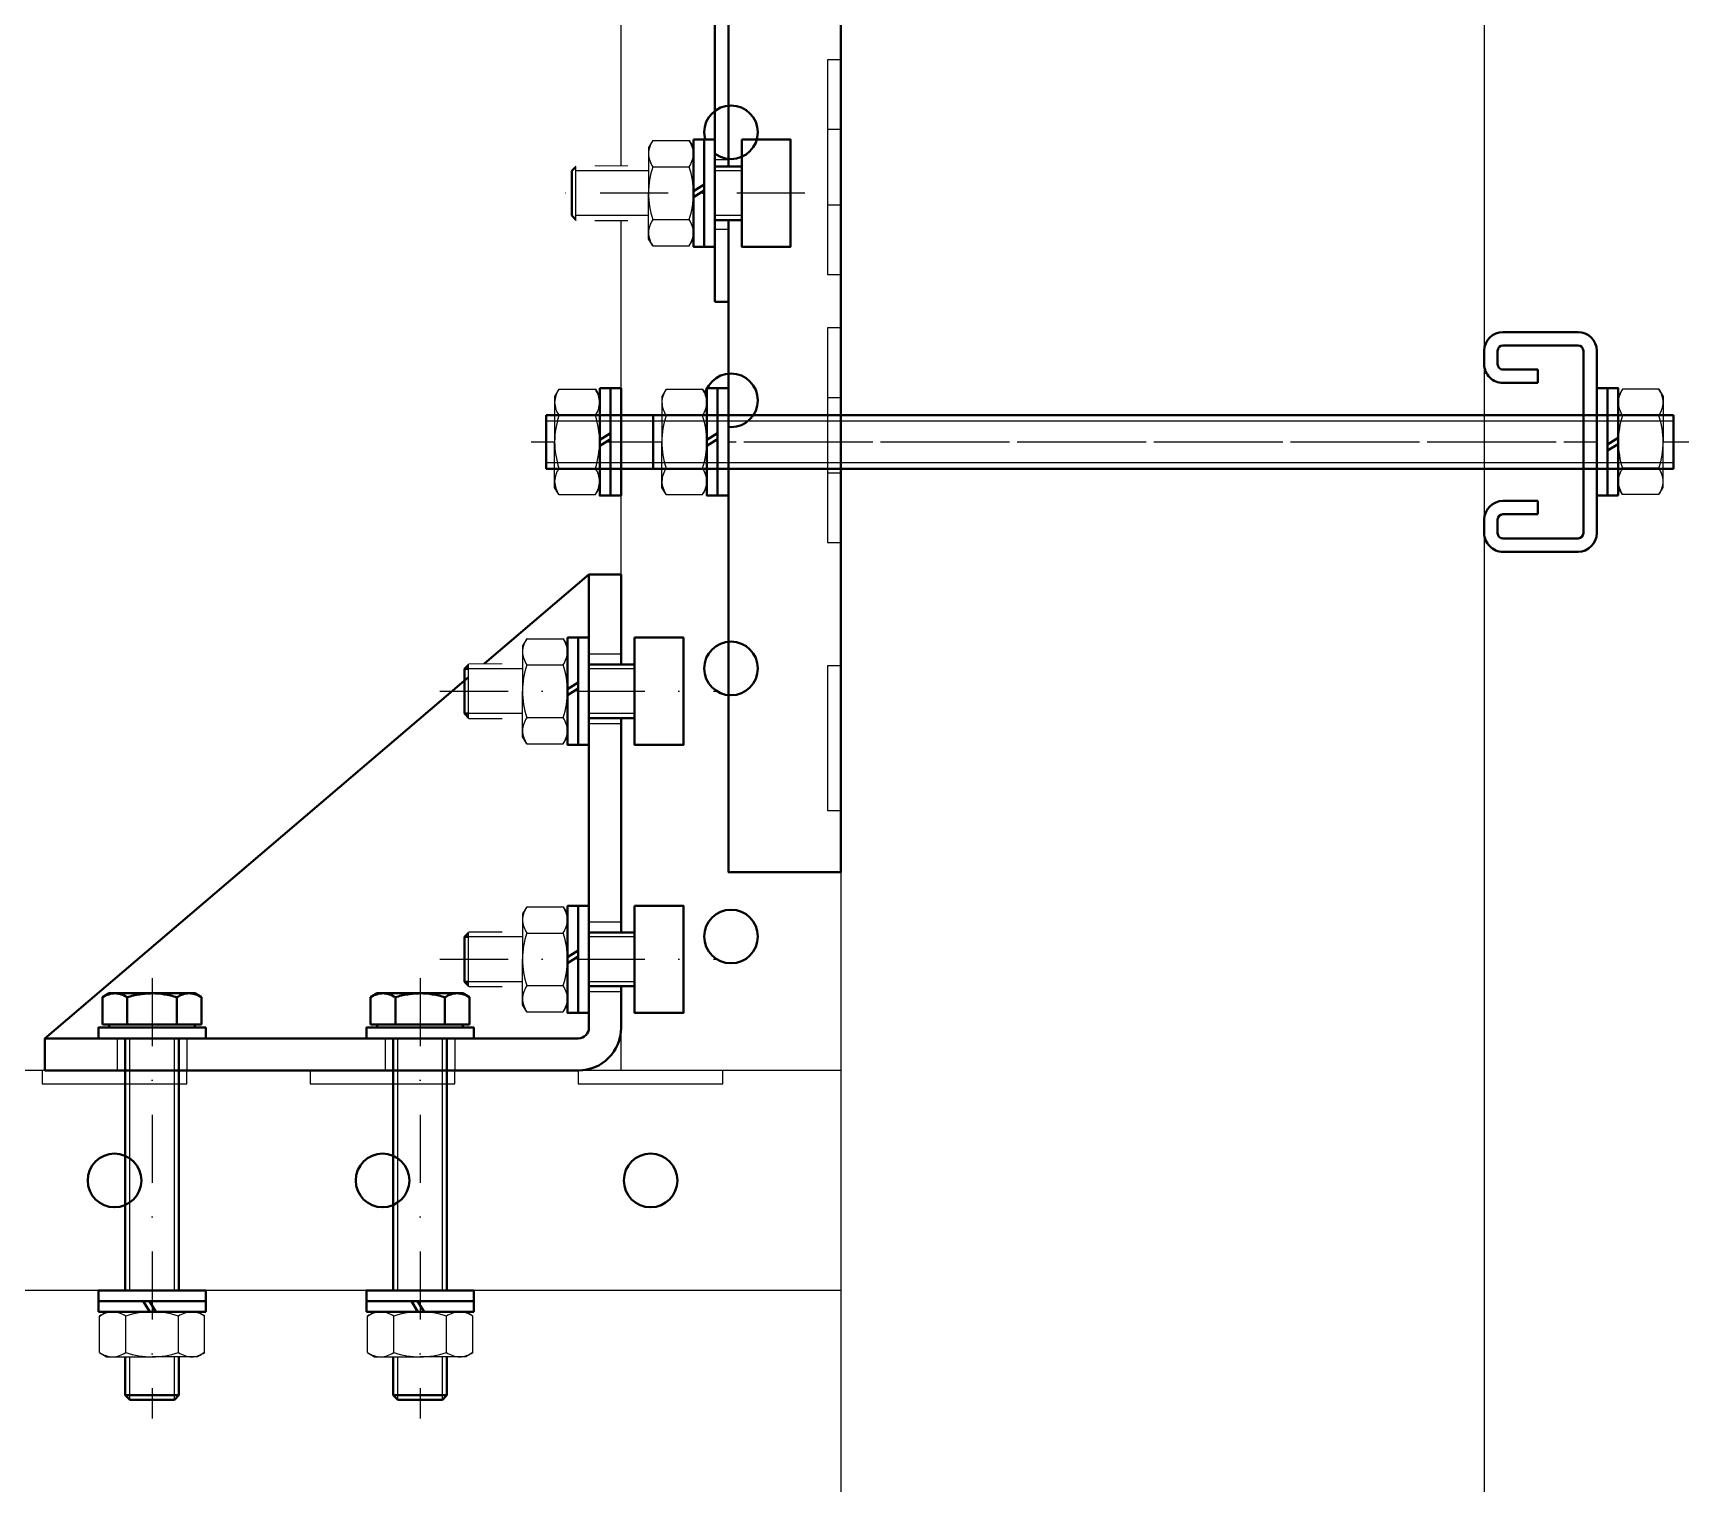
# Model space of a CAD drawing. Header units: millimetres. Extents: x -48331 to 47536, y -69828 to -11916.
# Drawn here: x -21412.3 to -21103.5, y -61759.2 to -61488.6 of the extents above; entities that cross this region are included whole.
import ezdxf

# ---------------------------------------------------------------- set-up
doc = ezdxf.new("R2010")
doc.units = ezdxf.units.MM
doc.linetypes.add('DASHDOT', pattern=[25.4, 12.7, -6.35, 0, -6.35])
for name, color, linetype in [('10 Стены', 253, 'Continuous'), ('11 Монтаж1', 200, 'Continuous'), ('12 Монтаж 2', 132, 'Continuous')]:
    doc.layers.add(name, color=color, linetype=linetype)

# ---------------------------------------------------------------- blocks, each defined once
blk = doc.blocks.new('BMC-10')
at = {"color": 0, "lineweight": 40}
for p, q in [((90.43, 3.96), (151.87, 65.41)), ((151.87, 65.41), (153.64, 63.64)), ((153.64, 63.64), (91.46, 1.46)), ((0, 2.5), (0, 0)), ((86.89, 2.5), (0, 2.5)), ((0, 0), (87.93, 0))]:
    blk.add_line(p, q, dxfattribs=at)
at = {"color": 0}
for p, q in [((144.09, 54.09), (142.33, 55.86)), ((134.9, 44.9), (133.13, 46.67)), ((108.74, 18.74), (106.97, 20.51)), ((99.55, 9.55), (97.78, 11.31)), ((13.5, 0), (13.5, 2.5)), ((26.5, 0), (26.5, 2.5)), ((63.5, 0), (63.5, 2.5)), ((76.5, 0), (76.5, 2.5))]:
    blk.add_line(p, q, dxfattribs=at)
at = {"color": 0, "lineweight": 40}
for centre in [(86.89, 7.5), (87.93, 5)]:
    blk.add_arc(centre, 5, 270, 315, dxfattribs=at)
blk = doc.blocks.new('уголок усиленный BMC1022HDZ')
at = {"color": 0, "lineweight": 40}
for p, q in [((-2, 92.5), (-101.5, 92.5)), ((-101.5, 86.5), (-101.5, 92.5)), ((-2, 86.5), (-101.5, 86.5)), ((-101.5, 86.5), (0, 0)), ((0, 0), (0, 84.5)), ((6, 0), (6, 84.5)), ((0, 0), (6, 0))]:
    blk.add_line(p, q, dxfattribs=at)
at = {"color": 0, "lineweight": -2}
for p, q in [((-88, 86.5), (-88, 92.5)), ((-75, 86.5), (-75, 92.5)), ((-38, 86.5), (-38, 92.5)), ((-25, 86.5), (-25, 92.5)), ((0, 77.75), (6, 77.75)), ((0, 64.75), (6, 64.75)), ((0, 27.75), (6, 27.75)), ((0, 14.75), (6, 14.75))]:
    blk.add_line(p, q, dxfattribs=at)
at = {"color": 0, "lineweight": 40}
for radius in [8, 2]:
    blk.add_arc((-2, 84.5), radius, 0, 90, dxfattribs=at)
blk = doc.blocks.new('профиль ДКС 21х41')
at = {"color": 0, "lineweight": 40}
for p, q in [((17, 0), (-17, 0)), ((17, -2.5), (-17, -2.5)), ((-20.5, -3.5), (-20.5, -17.5)), ((-18, -3.5), (-18, -17.5)), ((18, -3.5), (18, -17.5)), ((20.5, -3.5), (20.5, -17.5)), ((-13.5, -11), (-11, -11)), ((-13.5, -17.5), (-13.5, -11)), ((-11, -17.5), (-11, -11)), ((13.5, -11), (11, -11)), ((11, -17.5), (11, -11)), ((13.5, -17.5), (13.5, -11)), ((-17, -18.5), (-14.5, -18.5)), ((17, -18.5), (14.5, -18.5)), ((-17, -21), (-14.5, -21)), ((17, -21), (14.5, -21))]:
    blk.add_line(p, q, dxfattribs=at)
for centre, radius, start, end in [((-17, -3.5), 3.5, 90, 180), ((17, -3.5), 3.5, 0, 90), ((-17, -3.5), 1, 90, 180), ((17, -3.5), 1, 0, 90), ((-17, -17.5), 3.5, 180, 270), ((-17, -17.5), 1, 180, 270), ((-14.5, -17.5), 3.5, 270, 0), ((-14.5, -17.5), 1, 270, 0), ((14.5, -17.5), 3.5, 180, 270), ((14.5, -17.5), 1, 180, 270), ((17, -17.5), 3.5, 270, 0), ((17, -17.5), 1, 270, 0)]:
    blk.add_arc(centre, radius, start, end, dxfattribs=at)

msp = doc.modelspace()

# ---------------------------------------------------------------- linework, layer by layer
at = {"layer": '10 Стены', "lineweight": -2}
for p, q in [((-21261.65, -60975.07), (-21261.65, -62195.07)), ((-21141.65, -60975.07), (-21141.65, -62195.07))]:
    msp.add_line(p, q, dxfattribs=at)
at = {"layer": '11 Монтаж1', "lineweight": -2}
for p, q in [((-21302.65, -61682.07), (-21302.65, -60982.07)), ((-21261.65, -60982.07), (-21261.65, -61723.07)), ((-21261.65, -61682.07), (-21922.15, -61682.07)), ((-21261.65, -61723.07), (-21922.15, -61723.07))]:
    msp.add_line(p, q, dxfattribs=at)
at = {"layer": '11 Монтаж1', "lineweight": 40}
for p, q in [((-21302.65, -61564.82), (-21302.65, -61556.82)), ((-21120.65, -61556.82), (-21120.65, -61564.82)), ((-21316.65, -61559.82), (-21316.65, -61569.82)), ((-21106.36, -61559.82), (-21106.36, -61569.82)), ((-21302.65, -61572.82), (-21302.65, -61564.82)), ((-21120.65, -61564.82), (-21120.65, -61572.82)), ((-21331.87, -61607.16), (-21331.03, -61606.33)), ((-21331.03, -61606.33), (-21324.87, -61606.33)), ((-21331.03, -61616.33), (-21331.03, -61606.33)), ((-21331.87, -61607.16), (-21331.87, -61615.5)), ((-21324.87, -61607.16), (-21331.87, -61607.16)), ((-21331.03, -61616.33), (-21331.87, -61615.5)), ((-21324.87, -61615.5), (-21331.87, -61615.5)), ((-21324.87, -61616.33), (-21331.03, -61616.33)), ((-21331.87, -61657.16), (-21331.03, -61656.33)), ((-21331.03, -61656.33), (-21324.87, -61656.33)), ((-21331.03, -61666.33), (-21331.03, -61656.33)), ((-21331.87, -61657.16), (-21331.87, -61665.5)), ((-21324.87, -61657.16), (-21331.87, -61657.16)), ((-21331.03, -61666.33), (-21331.87, -61665.5)), ((-21324.87, -61665.5), (-21331.87, -61665.5)), ((-21398.15, -61667.67), (-21399.39, -61668.39)), ((-21399.39, -61673.47), (-21399.39, -61668.39)), ((-21397.08, -61667.67), (-21398.15, -61667.67)), ((-21390.15, -61667.67), (-21397.08, -61667.67)), ((-21394.77, -61673.47), (-21394.77, -61668.39)), ((-21383.22, -61667.67), (-21390.15, -61667.67)), ((-21385.53, -61673.47), (-21385.53, -61668.39)), ((-21382.15, -61667.67), (-21383.22, -61667.67)), ((-21380.91, -61668.39), (-21382.15, -61667.67)), ((-21380.91, -61673.47), (-21380.91, -61668.39)), ((-21348.15, -61667.67), (-21349.39, -61668.39)), ((-21349.39, -61673.47), (-21349.39, -61668.39)), ((-21347.08, -61667.67), (-21348.15, -61667.67)), ((-21340.15, -61667.67), (-21347.08, -61667.67)), ((-21344.77, -61673.47), (-21344.77, -61668.39)), ((-21333.22, -61667.67), (-21340.15, -61667.67)), ((-21335.53, -61673.47), (-21335.53, -61668.39)), ((-21332.15, -61667.67), (-21333.22, -61667.67)), ((-21330.91, -61668.39), (-21332.15, -61667.67)), ((-21324.87, -61666.33), (-21331.03, -61666.33)), ((-21330.91, -61673.47), (-21330.91, -61668.39)), ((-21397.08, -61673.47), (-21399.39, -61673.47)), ((-21398.15, -61673.47), (-21398.15, -61674.07)), ((-21390.15, -61674.07), (-21398.15, -61674.07)), ((-21394.77, -61673.47), (-21397.08, -61673.47)), ((-21395.15, -61674.47), (-21395.15, -61742.64)), ((-21390.15, -61673.47), (-21394.77, -61673.47)), ((-21385.53, -61673.47), (-21390.15, -61673.47)), ((-21382.15, -61674.07), (-21390.15, -61674.07)), ((-21383.22, -61673.47), (-21385.53, -61673.47)), ((-21385.15, -61742.64), (-21385.15, -61674.47)), ((-21380.91, -61673.47), (-21383.22, -61673.47)), ((-21382.15, -61674.07), (-21382.15, -61673.47)), ((-21347.08, -61673.47), (-21349.39, -61673.47)), ((-21348.15, -61673.47), (-21348.15, -61674.07)), ((-21340.15, -61674.07), (-21348.15, -61674.07)), ((-21344.77, -61673.47), (-21347.08, -61673.47)), ((-21345.15, -61674.47), (-21345.15, -61742.64)), ((-21340.15, -61673.47), (-21344.77, -61673.47)), ((-21335.53, -61673.47), (-21340.15, -61673.47)), ((-21332.15, -61674.07), (-21340.15, -61674.07)), ((-21333.22, -61673.47), (-21335.53, -61673.47)), ((-21335.15, -61742.64), (-21335.15, -61674.47)), ((-21330.91, -61673.47), (-21333.22, -61673.47)), ((-21332.15, -61674.07), (-21332.15, -61673.47)), ((-21390.15, -61723.07), (-21398.15, -61723.07)), ((-21382.15, -61723.07), (-21390.15, -61723.07)), ((-21340.15, -61723.07), (-21348.15, -61723.07)), ((-21332.15, -61723.07), (-21340.15, -61723.07)), ((-21395.15, -61742.64), (-21394.32, -61743.47)), ((-21395.15, -61742.64), (-21385.15, -61742.64)), ((-21385.98, -61743.47), (-21385.15, -61742.64)), ((-21345.15, -61742.64), (-21344.32, -61743.47)), ((-21345.15, -61742.64), (-21335.15, -61742.64)), ((-21335.98, -61743.47), (-21335.15, -61742.64)), ((-21394.32, -61743.47), (-21385.98, -61743.47)), ((-21344.32, -61743.47), (-21335.98, -61743.47))]:
    msp.add_line(p, q, dxfattribs=at)
at = {"layer": '11 Монтаж1', "linetype": 'DASHDOT'}
msp.add_line((-21319.42, -61564.82), (-21103.47, -61564.82), dxfattribs=at)
at = {"layer": '11 Монтаж1'}
for p, q in [((-21394.32, -61743.47), (-21394.32, -61675.57)), ((-21385.98, -61743.47), (-21385.98, -61675.57)), ((-21344.32, -61743.47), (-21344.32, -61675.57)), ((-21335.98, -61743.47), (-21335.98, -61675.57))]:
    msp.add_line(p, q, dxfattribs=at)
for points in [[(-21264.15, -61493.57), (-21264.15, -61520.57), (-21261.65, -61520.57), (-21261.65, -61493.57)], [(-21264.15, -61543.57), (-21264.15, -61570.57), (-21261.65, -61570.57), (-21261.65, -61543.57)], [(-21410.65, -61684.57), (-21383.65, -61684.57), (-21383.65, -61682.07), (-21410.65, -61682.07)], [(-21360.65, -61684.57), (-21333.65, -61684.57), (-21333.65, -61682.07), (-21360.65, -61682.07)], [(-21310.65, -61684.57), (-21283.65, -61684.57), (-21283.65, -61682.07), (-21310.65, -61682.07)]]:
    msp.add_lwpolyline(points, close=True, dxfattribs=at)
at = {"layer": '11 Монтаж1', "lineweight": 40}
for centre in [(-21282.15, -61507.07), (-21282.15, -61557.07), (-21282.15, -61607.07), (-21282.15, -61657.07), (-21397.15, -61702.57), (-21347.15, -61702.57), (-21297.15, -61702.57)]:
    msp.add_circle(centre, 5, dxfattribs=at)
for centre, start, end in [((-21303.05, -61559.42), 270, 0), ((-21120.25, -61559.42), 180, 270), ((-21303.05, -61570.22), 0, 90), ((-21120.25, -61570.22), 90, 180), ((-21395.55, -61674.47), 0, 90), ((-21384.75, -61674.47), 90, 180), ((-21345.55, -61674.47), 0, 90), ((-21334.75, -61674.47), 90, 180), ((-21395.55, -61723.47), 0, 90), ((-21384.75, -61723.47), 90, 180), ((-21345.55, -61723.47), 0, 90), ((-21334.75, -61723.47), 90, 180)]:
    msp.add_arc(centre, 0.4, start, end, dxfattribs=at)
for points, knots in [([(-21399.39, -61668.39), (-21399.01, -61668.17), (-21398.63, -61667.99), (-21397.86, -61667.74), (-21397.47, -61667.67), (-21397.08, -61667.67)], [0, 0, 0, 0, 0.5, 0.5, 1, 1, 1, 1]), ([(-21397.08, -61667.67), (-21396.88, -61667.67), (-21396.69, -61667.69), (-21396.3, -61667.75), (-21396.1, -61667.8), (-21395.53, -61667.99), (-21395.15, -61668.17), (-21394.77, -61668.39)], [0, 0, 0, 0, 0.25, 0.25, 0.5, 0.5, 1, 1, 1, 1]), ([(-21390.15, -61667.67), (-21390.54, -61667.67), (-21390.94, -61667.69), (-21391.72, -61667.76), (-21392.11, -61667.8), (-21393.27, -61667.99), (-21394.02, -61668.17), (-21394.77, -61668.39)], [0, 0, 0, 0, 0.25, 0.25, 0.5, 0.5, 1, 1, 1, 1]), ([(-21385.53, -61668.39), (-21386.29, -61668.17), (-21387.05, -61667.99), (-21388.59, -61667.74), (-21389.37, -61667.67), (-21390.15, -61667.67)], [0, 0, 0, 0, 0.5, 0.5, 1, 1, 1, 1]), ([(-21385.53, -61668.39), (-21385.15, -61668.17), (-21384.77, -61667.99), (-21384.01, -61667.74), (-21383.62, -61667.67), (-21383.22, -61667.67)], [0, 0, 0, 0, 0.5, 0.5, 1, 1, 1, 1]), ([(-21383.22, -61667.67), (-21383.03, -61667.67), (-21382.83, -61667.69), (-21382.44, -61667.75), (-21382.25, -61667.8), (-21381.67, -61667.99), (-21381.29, -61668.17), (-21380.91, -61668.39)], [0, 0, 0, 0, 0.25, 0.25, 0.5, 0.5, 1, 1, 1, 1]), ([(-21349.39, -61668.39), (-21349.01, -61668.17), (-21348.63, -61667.99), (-21347.86, -61667.74), (-21347.47, -61667.67), (-21347.08, -61667.67)], [0, 0, 0, 0, 0.5, 0.5, 1, 1, 1, 1]), ([(-21347.08, -61667.67), (-21346.88, -61667.67), (-21346.69, -61667.69), (-21346.3, -61667.75), (-21346.1, -61667.8), (-21345.53, -61667.99), (-21345.15, -61668.17), (-21344.77, -61668.39)], [0, 0, 0, 0, 0.25, 0.25, 0.5, 0.5, 1, 1, 1, 1]), ([(-21340.15, -61667.67), (-21340.54, -61667.67), (-21340.94, -61667.69), (-21341.72, -61667.76), (-21342.11, -61667.8), (-21343.27, -61667.99), (-21344.02, -61668.17), (-21344.77, -61668.39)], [0, 0, 0, 0, 0.25, 0.25, 0.5, 0.5, 1, 1, 1, 1]), ([(-21335.53, -61668.39), (-21336.29, -61668.17), (-21337.05, -61667.99), (-21338.59, -61667.74), (-21339.37, -61667.67), (-21340.15, -61667.67)], [0, 0, 0, 0, 0.5, 0.5, 1, 1, 1, 1]), ([(-21335.53, -61668.39), (-21335.15, -61668.17), (-21334.77, -61667.99), (-21334.01, -61667.74), (-21333.62, -61667.67), (-21333.22, -61667.67)], [0, 0, 0, 0, 0.5, 0.5, 1, 1, 1, 1]), ([(-21333.22, -61667.67), (-21333.03, -61667.67), (-21332.83, -61667.69), (-21332.44, -61667.75), (-21332.25, -61667.8), (-21331.67, -61667.99), (-21331.29, -61668.17), (-21330.91, -61668.39)], [0, 0, 0, 0, 0.25, 0.25, 0.5, 0.5, 1, 1, 1, 1])]:
    msp.add_open_spline(points, degree=3, knots=knots, dxfattribs=at)
at = {"layer": '12 Монтаж 2', "lineweight": 40}
for p, q in [((-21311.87, -61514.26), (-21311.03, -61513.43)), ((-21311.87, -61514.26), (-21311.87, -61522.6)), ((-21311.03, -61523.43), (-21311.03, -61513.43)), ((-21301.37, -61514.26), (-21308.37, -61514.26)), ((-21307.53, -61513.43), (-21301.37, -61513.43)), ((-21311.03, -61523.43), (-21311.87, -61522.6)), ((-21301.37, -61522.6), (-21308.37, -61522.6)), ((-21301.37, -61523.43), (-21307.53, -61523.43)), ((-21282.65, -61564.82), (-21282.65, -61556.82)), ((-21296.65, -61559.82), (-21296.65, -61569.82)), ((-21106.36, -61559.82), (-21106.36, -61569.82)), ((-21282.65, -61572.82), (-21282.65, -61564.82))]:
    msp.add_line(p, q, dxfattribs=at)
at = {"layer": '12 Монтаж 2', "lineweight": 40, "flags": 128}
msp.add_lwpolyline([(-21261.65, -61645.07), (-21261.65, -61045.07), (-21282.65, -61045.07), (-21282.65, -61645.07)], close=True, dxfattribs=at)
at = {"layer": '12 Монтаж 2'}
for points in [[(-21261.65, -61533.57), (-21261.65, -61506.57), (-21264.15, -61506.57), (-21264.15, -61533.57)], [(-21261.65, -61583.57), (-21261.65, -61556.57), (-21264.15, -61556.57), (-21264.15, -61583.57)], [(-21261.65, -61633.57), (-21261.65, -61606.57), (-21264.15, -61606.57), (-21264.15, -61633.57)]]:
    msp.add_lwpolyline(points, close=True, dxfattribs=at)
at = {"layer": '12 Монтаж 2', "lineweight": 40}
for centre, start, end in [((-21283.05, -61559.42), 270, 0), ((-21283.05, -61570.22), 0, 90)]:
    msp.add_arc(centre, 0.4, start, end, dxfattribs=at)

# ---------------------------------------------------------------- block references
at = {"lineweight": -2, "rotation": 270}
msp.add_blockref('профиль ДКС 21х41', (-21120.65, -61564.82), dxfattribs=at)
at = {"layer": '11 Монтаж1', "xscale": -1, "rotation": 180}
msp.add_blockref('уголок усиленный BMC1022HDZ', (-21308.65, -61589.57), dxfattribs=at)
at = {"layer": '12 Монтаж 2', "lineweight": 40, "rotation": 90.00000000000365}
msp.add_blockref('BMC-10', (-21282.65, -61538.68), dxfattribs=at)

# ---------------------------------------------------------------- next in the draw order: wipeouts: each hides what was drawn before it
at = {"lineweight": 40}
for points, layer in [([(-21306.65, -61554.82), (-21304.65, -61554.82), (-21304.65, -61574.82), (-21306.65, -61574.82)], '11 Монтаж1'), ([(-21116.65, -61574.82), (-21118.65, -61574.82), (-21118.65, -61554.82), (-21116.65, -61554.82)], '11 Монтаж1'), ([(-21331.03, -61606.33), (-21300.15, -61606.33), (-21300.15, -61616.33), (-21331.03, -61616.33)], '11 Монтаж1'), ([(-21331.03, -61656.33), (-21300.15, -61656.33), (-21300.15, -61666.33), (-21331.03, -61666.33)], '11 Монтаж1'), ([(-21400.15, -61676.07), (-21400.15, -61674.07), (-21380.15, -61674.07), (-21380.15, -61676.07)], '11 Монтаж1'), ([(-21350.15, -61676.07), (-21350.15, -61674.07), (-21330.15, -61674.07), (-21330.15, -61676.07)], '11 Монтаж1'), ([(-21400.15, -61727.07), (-21400.15, -61725.07), (-21380.15, -61725.07), (-21380.15, -61727.07)], '11 Монтаж1'), ([(-21350.15, -61727.07), (-21350.15, -61725.07), (-21330.15, -61725.07), (-21330.15, -61727.07)], '11 Монтаж1'), ([(-21311.03, -61513.43), (-21280.15, -61513.43), (-21280.15, -61523.43), (-21311.03, -61523.43)], '12 Монтаж 2')]:
    msp.add_wipeout(points, dxfattribs=at).dxf.layer = layer

# ---------------------------------------------------------------- next in the draw order: linework, layer by layer
at = {"layer": '11 Монтаж1', "lineweight": 40}
for p, q in [((-21308.65, -61611.33), (-21308.65, -61603.33)), ((-21300.15, -61606.33), (-21314.87, -61606.33)), ((-21308.65, -61619.33), (-21308.65, -61611.33)), ((-21314.87, -61616.33), (-21300.15, -61616.33)), ((-21308.65, -61661.33), (-21308.65, -61653.33)), ((-21300.15, -61656.33), (-21314.87, -61656.33)), ((-21308.65, -61669.33), (-21308.65, -61661.33)), ((-21314.87, -61666.33), (-21300.15, -61666.33))]:
    msp.add_line(p, q, dxfattribs=at)
at = {"layer": '11 Монтаж1'}
for p, q in [((-21300.15, -61607.16), (-21331.03, -61607.16)), ((-21300.15, -61615.5), (-21331.03, -61615.5)), ((-21300.15, -61657.16), (-21331.03, -61657.16)), ((-21300.15, -61665.5), (-21331.03, -61665.5))]:
    msp.add_line(p, q, dxfattribs=at)
at = {"layer": '11 Монтаж1', "lineweight": 40}
for points in [[(-21300.15, -61601.33), (-21291.03, -61601.33), (-21291.03, -61621.33), (-21300.15, -61621.33)], [(-21300.15, -61651.33), (-21291.03, -61651.33), (-21291.03, -61671.33), (-21300.15, -61671.33)]]:
    msp.add_lwpolyline(points, close=True, dxfattribs=at)
at = {"layer": '11 Монтаж1', "lineweight": 40, "ltscale": 6.666667}
for points in [[(-21400.15, -61676.07), (-21400.15, -61674.07), (-21380.15, -61674.07), (-21380.15, -61676.07)], [(-21350.15, -61676.07), (-21350.15, -61674.07), (-21330.15, -61674.07), (-21330.15, -61676.07)]]:
    msp.add_lwpolyline(points, close=True, dxfattribs=at)
at = {"layer": '11 Монтаж1', "lineweight": 40}
for centre, start, end in [((-21309.05, -61605.93), 270, 0), ((-21309.05, -61616.73), 0, 90), ((-21309.05, -61655.93), 270, 0), ((-21309.05, -61666.73), 0, 90)]:
    msp.add_arc(centre, 0.4, start, end, dxfattribs=at)
at = {"layer": '12 Монтаж 2', "lineweight": 40}
for p, q in [((-21285.15, -61518.43), (-21285.15, -61510.43)), ((-21280.15, -61513.43), (-21294.87, -61513.43)), ((-21285.15, -61526.43), (-21285.15, -61518.43)), ((-21294.87, -61523.43), (-21280.15, -61523.43))]:
    msp.add_line(p, q, dxfattribs=at)
at = {"layer": '12 Монтаж 2'}
for p, q in [((-21280.15, -61514.26), (-21311.03, -61514.26)), ((-21280.15, -61522.6), (-21311.03, -61522.6))]:
    msp.add_line(p, q, dxfattribs=at)
at = {"layer": '12 Монтаж 2', "lineweight": 40}
msp.add_lwpolyline([(-21280.15, -61508.43), (-21271.03, -61508.43), (-21271.03, -61528.43), (-21280.15, -61528.43)], close=True, dxfattribs=at)
for centre, start, end in [((-21285.55, -61513.03), 270, 0), ((-21285.55, -61523.83), 0, 90)]:
    msp.add_arc(centre, 0.4, start, end, dxfattribs=at)

# ---------------------------------------------------------------- next in the draw order: wipeouts: each hides what was drawn before it
at = {"lineweight": 40}
for points in [[(-21315.05, -61573.32), (-21314.25, -61574.64), (-21307.45, -61574.64), (-21306.65, -61573.32), (-21306.65, -61556.32), (-21307.45, -61555.01), (-21314.25, -61555.01), (-21315.05, -61556.32)], [(-21108.25, -61556.32), (-21109.05, -61555.01), (-21115.85, -61555.01), (-21116.65, -61556.32), (-21116.65, -61573.32), (-21115.85, -61574.64), (-21109.05, -61574.64), (-21108.25, -61573.32)], [(-21381.65, -61735.47), (-21380.34, -61734.67), (-21380.34, -61727.87), (-21381.65, -61727.07), (-21398.65, -61727.07), (-21399.97, -61727.87), (-21399.97, -61734.67), (-21398.65, -61735.47)], [(-21331.65, -61735.47), (-21330.34, -61734.67), (-21330.34, -61727.87), (-21331.65, -61727.07), (-21348.65, -61727.07), (-21349.97, -61727.87), (-21349.97, -61734.67), (-21348.65, -61735.47)]]:
    msp.add_wipeout(points, dxfattribs=at).dxf.layer = '11 Монтаж1'

# ---------------------------------------------------------------- next in the draw order: linework, layer by layer
at = {"layer": '11 Монтаж1'}
for p, q in [((-21314.25, -61555.01), (-21315.05, -61556.32)), ((-21315.05, -61556.32), (-21315.05, -61557.46)), ((-21315.05, -61557.46), (-21315.05, -61564.82)), ((-21314.25, -61555.01), (-21307.45, -61555.01)), ((-21307.45, -61555.01), (-21306.65, -61556.32)), ((-21306.65, -61556.32), (-21306.65, -61557.46)), ((-21306.65, -61557.46), (-21306.65, -61564.82)), ((-21115.85, -61555.01), (-21116.65, -61556.32)), ((-21116.65, -61556.32), (-21116.65, -61557.46)), ((-21116.65, -61557.46), (-21116.65, -61564.82)), ((-21109.05, -61555.01), (-21115.85, -61555.01)), ((-21109.05, -61555.01), (-21108.25, -61556.32)), ((-21108.25, -61556.32), (-21108.25, -61557.46)), ((-21108.25, -61557.46), (-21108.25, -61564.82)), ((-21314.25, -61559.91), (-21307.45, -61559.91)), ((-21109.05, -61559.91), (-21115.85, -61559.91)), ((-21315.05, -61572.18), (-21315.05, -61564.82)), ((-21306.65, -61572.18), (-21306.65, -61564.82)), ((-21116.65, -61572.18), (-21116.65, -61564.82)), ((-21108.25, -61572.18), (-21108.25, -61564.82)), ((-21314.25, -61569.73), (-21307.45, -61569.73)), ((-21109.05, -61569.73), (-21115.85, -61569.73)), ((-21315.05, -61573.32), (-21315.05, -61572.18)), ((-21306.65, -61573.32), (-21306.65, -61572.18)), ((-21116.65, -61573.32), (-21116.65, -61572.18)), ((-21108.25, -61573.32), (-21108.25, -61572.18)), ((-21314.25, -61574.64), (-21315.05, -61573.32)), ((-21314.25, -61574.64), (-21307.45, -61574.64)), ((-21307.45, -61574.64), (-21306.65, -61573.32)), ((-21115.85, -61574.64), (-21116.65, -61573.32)), ((-21109.05, -61574.64), (-21115.85, -61574.64)), ((-21109.05, -61574.64), (-21108.25, -61573.32)), ((-21399.97, -61727.87), (-21398.65, -61727.07)), ((-21398.65, -61727.07), (-21397.51, -61727.07)), ((-21397.51, -61727.07), (-21390.15, -61727.07)), ((-21382.79, -61727.07), (-21390.15, -61727.07)), ((-21381.65, -61727.07), (-21382.79, -61727.07)), ((-21380.34, -61727.87), (-21381.65, -61727.07)), ((-21349.97, -61727.87), (-21348.65, -61727.07)), ((-21348.65, -61727.07), (-21347.51, -61727.07)), ((-21347.51, -61727.07), (-21340.15, -61727.07)), ((-21332.79, -61727.07), (-21340.15, -61727.07)), ((-21331.65, -61727.07), (-21332.79, -61727.07)), ((-21330.34, -61727.87), (-21331.65, -61727.07)), ((-21399.97, -61734.67), (-21399.97, -61727.87)), ((-21395.06, -61734.67), (-21395.06, -61727.87)), ((-21385.24, -61734.67), (-21385.24, -61727.87)), ((-21380.34, -61734.67), (-21380.34, -61727.87)), ((-21349.97, -61734.67), (-21349.97, -61727.87)), ((-21345.06, -61734.67), (-21345.06, -61727.87)), ((-21335.24, -61734.67), (-21335.24, -61727.87)), ((-21330.34, -61734.67), (-21330.34, -61727.87)), ((-21399.97, -61734.67), (-21398.65, -61735.47)), ((-21398.65, -61735.47), (-21397.51, -61735.47)), ((-21397.51, -61735.47), (-21390.15, -61735.47)), ((-21382.79, -61735.47), (-21390.15, -61735.47)), ((-21381.65, -61735.47), (-21382.79, -61735.47)), ((-21380.34, -61734.67), (-21381.65, -61735.47)), ((-21349.97, -61734.67), (-21348.65, -61735.47)), ((-21348.65, -61735.47), (-21347.51, -61735.47)), ((-21347.51, -61735.47), (-21340.15, -61735.47)), ((-21332.79, -61735.47), (-21340.15, -61735.47)), ((-21331.65, -61735.47), (-21332.79, -61735.47)), ((-21330.34, -61734.67), (-21331.65, -61735.47))]:
    msp.add_line(p, q, dxfattribs=at)
at = {"layer": '11 Монтаж1', "lineweight": 40, "ltscale": 6.666667}
for p, q in [((-21306.65, -61564.43), (-21304.65, -61563.19)), ((-21306.65, -61565.56), (-21304.65, -61564.32)), ((-21116.65, -61564.09), (-21118.65, -61565.32)), ((-21116.65, -61565.22), (-21118.65, -61566.45)), ((-21390.55, -61727.07), (-21391.78, -61725.07)), ((-21389.42, -61727.07), (-21390.65, -61725.07)), ((-21340.55, -61727.07), (-21341.78, -61725.07)), ((-21339.42, -61727.07), (-21340.65, -61725.07))]:
    msp.add_line(p, q, dxfattribs=at)
at = {"layer": '11 Монтаж1', "lineweight": 40, "ltscale": 75}
for points in [[(-21306.65, -61554.82), (-21304.65, -61554.82), (-21304.65, -61574.82), (-21306.65, -61574.82)], [(-21116.65, -61574.82), (-21118.65, -61574.82), (-21118.65, -61554.82), (-21116.65, -61554.82)], [(-21400.15, -61727.07), (-21400.15, -61725.07), (-21380.15, -61725.07), (-21380.15, -61727.07)], [(-21350.15, -61727.07), (-21350.15, -61725.07), (-21330.15, -61725.07), (-21330.15, -61727.07)]]:
    msp.add_lwpolyline(points, close=True, dxfattribs=at)
at = {"layer": '11 Монтаж1'}
for centre, radius, start, end in [((-21310.28, -61557.66), 4.78, 146.2786, 177.6096), ((-21310.11, -61557.21), 4.95, 182.9588, 213.1599), ((-21311.43, -61557.66), 4.78, 2.3904, 33.7214), ((-21311.6, -61557.21), 4.95, 326.8401, 357.0412), ((-21111.88, -61557.66), 4.78, 146.2786, 177.6096), ((-21111.71, -61557.21), 4.95, 182.9588, 213.1599), ((-21113.03, -61557.66), 4.78, 2.3904, 33.7214), ((-21113.2, -61557.21), 4.95, 326.8401, 357.0412), ((-21298.36, -61565.02), 16.7, 162.1782, 179.3045), ((-21323.35, -61565.02), 16.7, 0.6955, 17.8218), ((-21099.96, -61565.02), 16.7, 162.1782, 179.3045), ((-21124.95, -61565.02), 16.7, 0.6955, 17.8218), ((-21298.36, -61564.62), 16.7, 180.6955, 197.8218), ((-21323.35, -61564.62), 16.7, 342.1782, 359.3045), ((-21099.96, -61564.62), 16.7, 180.6955, 197.8218), ((-21124.95, -61564.62), 16.7, 342.1782, 359.3045), ((-21310.11, -61572.44), 4.95, 146.8401, 177.0412), ((-21311.6, -61572.44), 4.95, 2.9588, 33.1599), ((-21111.71, -61572.44), 4.95, 146.8401, 177.0412), ((-21113.2, -61572.44), 4.95, 2.9588, 33.1599), ((-21310.28, -61571.98), 4.78, 182.3904, 213.7214), ((-21311.43, -61571.98), 4.78, 326.2786, 357.6096), ((-21111.88, -61571.98), 4.78, 182.3904, 213.7214), ((-21113.03, -61571.98), 4.78, 326.2786, 357.6096), ((-21397.31, -61731.85), 4.78, 92.3904, 123.7214), ((-21397.77, -61732.02), 4.95, 56.8401, 87.0412), ((-21389.95, -61743.77), 16.7, 90.6955, 107.8218), ((-21390.35, -61743.77), 16.7, 72.1782, 89.3045), ((-21382.53, -61732.02), 4.95, 92.9588, 123.1599), ((-21382.99, -61731.85), 4.78, 56.2786, 87.6096), ((-21347.31, -61731.85), 4.78, 92.3904, 123.7214), ((-21347.77, -61732.02), 4.95, 56.8401, 87.0412), ((-21339.95, -61743.77), 16.7, 90.6955, 107.8218), ((-21340.35, -61743.77), 16.7, 72.1782, 89.3045), ((-21332.53, -61732.02), 4.95, 92.9588, 123.1599), ((-21332.99, -61731.85), 4.78, 56.2786, 87.6096), ((-21397.31, -61730.7), 4.78, 236.2786, 267.6096), ((-21397.77, -61730.53), 4.95, 272.9588, 303.1599), ((-21389.95, -61718.78), 16.7, 252.1782, 269.3045), ((-21390.35, -61718.78), 16.7, 270.6955, 287.8218), ((-21382.53, -61730.53), 4.95, 236.8401, 267.0412), ((-21382.99, -61730.7), 4.78, 272.3904, 303.7214), ((-21347.31, -61730.7), 4.78, 236.2786, 267.6096), ((-21347.77, -61730.53), 4.95, 272.9588, 303.1599), ((-21339.95, -61718.78), 16.7, 252.1782, 269.3045), ((-21340.35, -61718.78), 16.7, 270.6955, 287.8218), ((-21332.53, -61730.53), 4.95, 236.8401, 267.0412), ((-21332.99, -61730.7), 4.78, 272.3904, 303.7214)]:
    msp.add_arc(centre, radius, start, end, dxfattribs=at)

# ---------------------------------------------------------------- next in the draw order: wipeouts: each hides what was drawn before it
at = {"lineweight": 40}
for points, layer in [([(-21312.65, -61601.33), (-21310.65, -61601.33), (-21310.65, -61621.33), (-21312.65, -61621.33)], '11 Монтаж1'), ([(-21312.65, -61651.33), (-21310.65, -61651.33), (-21310.65, -61671.33), (-21312.65, -61671.33)], '11 Монтаж1'), ([(-21289.15, -61508.43), (-21287.15, -61508.43), (-21287.15, -61528.43), (-21289.15, -61528.43)], '12 Монтаж 2')]:
    msp.add_wipeout(points, dxfattribs=at).dxf.layer = layer

# ---------------------------------------------------------------- next in the draw order: wipeouts: each hides what was drawn before it
for points, layer in [([(-21304.65, -61554.82), (-21302.65, -61554.82), (-21302.65, -61574.82), (-21304.65, -61574.82)], '11 Монтаж1'), ([(-21118.65, -61574.82), (-21120.65, -61574.82), (-21120.65, -61554.82), (-21118.65, -61554.82)], '11 Монтаж1'), ([(-21321.05, -61619.83), (-21320.25, -61621.15), (-21313.45, -61621.15), (-21312.65, -61619.83), (-21312.65, -61602.83), (-21313.45, -61601.52), (-21320.25, -61601.52), (-21321.05, -61602.83)], '11 Монтаж1'), ([(-21321.05, -61669.83), (-21320.25, -61671.15), (-21313.45, -61671.15), (-21312.65, -61669.83), (-21312.65, -61652.83), (-21313.45, -61651.52), (-21320.25, -61651.52), (-21321.05, -61652.83)], '11 Монтаж1'), ([(-21400.15, -61725.07), (-21400.15, -61723.07), (-21380.15, -61723.07), (-21380.15, -61725.07)], '11 Монтаж1'), ([(-21350.15, -61725.07), (-21350.15, -61723.07), (-21330.15, -61723.07), (-21330.15, -61725.07)], '11 Монтаж1'), ([(-21297.55, -61526.93), (-21296.75, -61528.25), (-21289.95, -61528.25), (-21289.15, -61526.93), (-21289.15, -61509.93), (-21289.95, -61508.62), (-21296.75, -61508.62), (-21297.55, -61509.93)], '12 Монтаж 2')]:
    msp.add_wipeout(points, dxfattribs=at).dxf.layer = layer

# ---------------------------------------------------------------- next in the draw order: linework, layer by layer
at = {"layer": '11 Монтаж1', "lineweight": 40}
for p, q in [((-21316.65, -61559.82), (-21106.36, -61559.82)), ((-21316.65, -61569.82), (-21106.36, -61569.82))]:
    msp.add_line(p, q, dxfattribs=at)
at = {"layer": '11 Монтаж1'}
for p, q in [((-21106.36, -61560.94), (-21316.65, -61560.94)), ((-21106.36, -61568.7), (-21316.65, -61568.7)), ((-21320.25, -61601.52), (-21321.05, -61602.83)), ((-21321.05, -61602.83), (-21321.05, -61603.97)), ((-21321.05, -61603.97), (-21321.05, -61611.33)), ((-21320.25, -61601.52), (-21313.45, -61601.52)), ((-21313.45, -61601.52), (-21312.65, -61602.83)), ((-21312.65, -61602.83), (-21312.65, -61603.97)), ((-21312.65, -61603.97), (-21312.65, -61611.33)), ((-21320.25, -61606.42), (-21313.45, -61606.42)), ((-21321.05, -61618.69), (-21321.05, -61611.33)), ((-21312.65, -61618.69), (-21312.65, -61611.33)), ((-21320.25, -61616.24), (-21313.45, -61616.24)), ((-21321.05, -61619.83), (-21321.05, -61618.69)), ((-21312.65, -61619.83), (-21312.65, -61618.69)), ((-21320.25, -61621.15), (-21321.05, -61619.83)), ((-21320.25, -61621.15), (-21313.45, -61621.15)), ((-21313.45, -61621.15), (-21312.65, -61619.83)), ((-21320.25, -61651.52), (-21321.05, -61652.83)), ((-21321.05, -61652.83), (-21321.05, -61653.97)), ((-21320.25, -61651.52), (-21313.45, -61651.52)), ((-21313.45, -61651.52), (-21312.65, -61652.83)), ((-21312.65, -61652.83), (-21312.65, -61653.97)), ((-21321.05, -61653.97), (-21321.05, -61661.33)), ((-21320.25, -61656.42), (-21313.45, -61656.42)), ((-21312.65, -61653.97), (-21312.65, -61661.33)), ((-21321.05, -61668.69), (-21321.05, -61661.33)), ((-21312.65, -61668.69), (-21312.65, -61661.33)), ((-21321.05, -61669.83), (-21321.05, -61668.69)), ((-21320.25, -61666.24), (-21313.45, -61666.24)), ((-21312.65, -61669.83), (-21312.65, -61668.69)), ((-21320.25, -61671.15), (-21321.05, -61669.83)), ((-21320.25, -61671.15), (-21313.45, -61671.15)), ((-21313.45, -61671.15), (-21312.65, -61669.83))]:
    msp.add_line(p, q, dxfattribs=at)
at = {"layer": '11 Монтаж1', "lineweight": 40, "ltscale": 6.666667}
for p, q in [((-21312.65, -61610.94), (-21310.65, -61609.7)), ((-21312.65, -61612.07), (-21310.65, -61610.83)), ((-21312.65, -61660.94), (-21310.65, -61659.7)), ((-21312.65, -61662.07), (-21310.65, -61660.83))]:
    msp.add_line(p, q, dxfattribs=at)
at = {"layer": '11 Монтаж1', "linetype": 'DASHDOT'}
for p, q in [((-21390.15, -61664.84), (-21390.15, -61746.97)), ((-21340.15, -61664.84), (-21340.15, -61746.97))]:
    msp.add_line(p, q, dxfattribs=at)
at = {"layer": '11 Монтаж1', "lineweight": 40, "ltscale": 6.666667}
for points in [[(-21304.65, -61554.82), (-21302.65, -61554.82), (-21302.65, -61574.82), (-21304.65, -61574.82)], [(-21118.65, -61574.82), (-21120.65, -61574.82), (-21120.65, -61554.82), (-21118.65, -61554.82)], [(-21400.15, -61725.07), (-21400.15, -61723.07), (-21380.15, -61723.07), (-21380.15, -61725.07)], [(-21350.15, -61725.07), (-21350.15, -61723.07), (-21330.15, -61723.07), (-21330.15, -61725.07)]]:
    msp.add_lwpolyline(points, close=True, dxfattribs=at)
at = {"layer": '11 Монтаж1', "lineweight": 40, "ltscale": 75}
for points in [[(-21312.65, -61601.33), (-21310.65, -61601.33), (-21310.65, -61621.33), (-21312.65, -61621.33)], [(-21312.65, -61651.33), (-21310.65, -61651.33), (-21310.65, -61671.33), (-21312.65, -61671.33)]]:
    msp.add_lwpolyline(points, close=True, dxfattribs=at)
at = {"layer": '11 Монтаж1'}
for centre, radius, start, end in [((-21316.28, -61604.17), 4.78, 146.2786, 177.6096), ((-21316.11, -61603.71), 4.95, 182.9588, 213.1599), ((-21317.43, -61604.17), 4.78, 2.3904, 33.7214), ((-21317.6, -61603.71), 4.95, 326.8401, 357.0412), ((-21304.36, -61611.53), 16.7, 162.1782, 179.3045), ((-21329.35, -61611.53), 16.7, 0.6955, 17.8218), ((-21304.36, -61611.13), 16.7, 180.6955, 197.8218), ((-21329.35, -61611.13), 16.7, 342.1782, 359.3045), ((-21316.11, -61618.95), 4.95, 146.8401, 177.0412), ((-21317.6, -61618.95), 4.95, 2.9588, 33.1599), ((-21316.28, -61618.49), 4.78, 182.3904, 213.7214), ((-21317.43, -61618.49), 4.78, 326.2786, 357.6096), ((-21316.28, -61654.17), 4.78, 146.2786, 177.6096), ((-21317.43, -61654.17), 4.78, 2.3904, 33.7214), ((-21316.11, -61653.71), 4.95, 182.9588, 213.1599), ((-21304.36, -61661.53), 16.7, 162.1782, 179.3045), ((-21317.6, -61653.71), 4.95, 326.8401, 357.0412), ((-21329.35, -61661.53), 16.7, 0.6955, 17.8218), ((-21304.36, -61661.13), 16.7, 180.6955, 197.8218), ((-21329.35, -61661.13), 16.7, 342.1782, 359.3045), ((-21316.11, -61668.95), 4.95, 146.8401, 177.0412), ((-21316.28, -61668.49), 4.78, 182.3904, 213.7214), ((-21317.6, -61668.95), 4.95, 2.9588, 33.1599), ((-21317.43, -61668.49), 4.78, 326.2786, 357.6096)]:
    msp.add_arc(centre, radius, start, end, dxfattribs=at)
at = {"layer": '12 Монтаж 2'}
for p, q in [((-21296.75, -61508.62), (-21297.55, -61509.93)), ((-21297.55, -61509.93), (-21297.55, -61511.07)), ((-21297.55, -61511.07), (-21297.55, -61518.43)), ((-21296.75, -61508.62), (-21289.95, -61508.62)), ((-21289.95, -61508.62), (-21289.15, -61509.93)), ((-21289.15, -61509.93), (-21289.15, -61511.07)), ((-21289.15, -61511.07), (-21289.15, -61518.43)), ((-21296.75, -61513.52), (-21289.95, -61513.52)), ((-21297.55, -61525.79), (-21297.55, -61518.43)), ((-21289.15, -61525.79), (-21289.15, -61518.43)), ((-21296.75, -61523.34), (-21289.95, -61523.34)), ((-21297.55, -61526.93), (-21297.55, -61525.79)), ((-21289.15, -61526.93), (-21289.15, -61525.79)), ((-21296.75, -61528.25), (-21297.55, -61526.93)), ((-21296.75, -61528.25), (-21289.95, -61528.25)), ((-21289.95, -61528.25), (-21289.15, -61526.93))]:
    msp.add_line(p, q, dxfattribs=at)
at = {"layer": '12 Монтаж 2', "lineweight": 40, "ltscale": 6.666667}
for p, q in [((-21289.15, -61518.04), (-21287.15, -61516.8)), ((-21289.15, -61519.17), (-21287.15, -61517.93))]:
    msp.add_line(p, q, dxfattribs=at)
at = {"layer": '12 Монтаж 2', "lineweight": 40}
for p, q in [((-21120.65, -61556.82), (-21120.65, -61564.82)), ((-21120.65, -61564.82), (-21120.65, -61572.82))]:
    msp.add_line(p, q, dxfattribs=at)
at = {"layer": '12 Монтаж 2', "linetype": 'DASHDOT'}
msp.add_line((-21305.29, -61564.82), (-21103.47, -61564.82), dxfattribs=at)
at = {"layer": '12 Монтаж 2', "lineweight": 40, "ltscale": 75}
msp.add_lwpolyline([(-21289.15, -61508.43), (-21287.15, -61508.43), (-21287.15, -61528.43), (-21289.15, -61528.43)], close=True, dxfattribs=at)
at = {"layer": '12 Монтаж 2'}
for centre, radius, start, end in [((-21292.78, -61511.27), 4.78, 146.2786, 177.6096), ((-21292.61, -61510.81), 4.95, 182.9588, 213.1599), ((-21293.93, -61511.27), 4.78, 2.3904, 33.7214), ((-21294.1, -61510.81), 4.95, 326.8401, 357.0412), ((-21280.86, -61518.63), 16.7, 162.1782, 179.3045), ((-21305.85, -61518.63), 16.7, 0.6955, 17.8218), ((-21280.86, -61518.23), 16.7, 180.6955, 197.8218), ((-21305.85, -61518.23), 16.7, 342.1782, 359.3045), ((-21292.61, -61526.05), 4.95, 146.8401, 177.0412), ((-21294.1, -61526.05), 4.95, 2.9588, 33.1599), ((-21292.78, -61525.59), 4.78, 182.3904, 213.7214), ((-21293.93, -61525.59), 4.78, 326.2786, 357.6096)]:
    msp.add_arc(centre, radius, start, end, dxfattribs=at)
at = {"layer": '12 Монтаж 2', "lineweight": 40}
for centre, start, end in [((-21120.25, -61559.42), 180, 270), ((-21120.25, -61570.22), 90, 180)]:
    msp.add_arc(centre, 0.4, start, end, dxfattribs=at)

# ---------------------------------------------------------------- next in the draw order: wipeouts: each hides what was drawn before it
at = {"lineweight": 40}
for points, layer in [([(-21310.65, -61601.33), (-21308.65, -61601.33), (-21308.65, -61621.33), (-21310.65, -61621.33)], '11 Монтаж1'), ([(-21310.65, -61651.33), (-21308.65, -61651.33), (-21308.65, -61671.33), (-21310.65, -61671.33)], '11 Монтаж1'), ([(-21287.15, -61508.43), (-21285.15, -61508.43), (-21285.15, -61528.43), (-21287.15, -61528.43)], '12 Монтаж 2'), ([(-21286.65, -61554.82), (-21284.65, -61554.82), (-21284.65, -61574.82), (-21286.65, -61574.82)], '12 Монтаж 2'), ([(-21116.65, -61574.82), (-21118.65, -61574.82), (-21118.65, -61554.82), (-21116.65, -61554.82)], '12 Монтаж 2')]:
    msp.add_wipeout(points, dxfattribs=at).dxf.layer = layer

# ---------------------------------------------------------------- next in the draw order: linework, layer by layer
at = {"layer": '11 Монтаж1', "linetype": 'DASHDOT'}
for p, q in [((-21336.44, -61611.33), (-21284.69, -61611.33)), ((-21336.44, -61661.33), (-21284.69, -61661.33))]:
    msp.add_line(p, q, dxfattribs=at)
at = {"layer": '11 Монтаж1', "lineweight": 40, "ltscale": 6.666667}
for points in [[(-21310.65, -61601.33), (-21308.65, -61601.33), (-21308.65, -61621.33), (-21310.65, -61621.33)], [(-21310.65, -61651.33), (-21308.65, -61651.33), (-21308.65, -61671.33), (-21310.65, -61671.33)]]:
    msp.add_lwpolyline(points, close=True, dxfattribs=at)
at = {"layer": '12 Монтаж 2', "linetype": 'DASHDOT'}
msp.add_line((-21268.39, -61518.43), (-21315.3, -61518.43), dxfattribs=at)
at = {"layer": '12 Монтаж 2', "lineweight": 40, "ltscale": 6.666667}
msp.add_lwpolyline([(-21287.15, -61508.43), (-21285.15, -61508.43), (-21285.15, -61528.43), (-21287.15, -61528.43)], close=True, dxfattribs=at)

# ---------------------------------------------------------------- next in the draw order: wipeouts: each hides what was drawn before it
at = {"lineweight": 40}
for points in [[(-21295.05, -61573.32), (-21294.25, -61574.64), (-21287.45, -61574.64), (-21286.65, -61573.32), (-21286.65, -61556.32), (-21287.45, -61555.01), (-21294.25, -61555.01), (-21295.05, -61556.32)], [(-21108.25, -61556.32), (-21109.05, -61555.01), (-21115.85, -61555.01), (-21116.65, -61556.32), (-21116.65, -61573.32), (-21115.85, -61574.64), (-21109.05, -61574.64), (-21108.25, -61573.32)]]:
    msp.add_wipeout(points, dxfattribs=at).dxf.layer = '12 Монтаж 2'

# ---------------------------------------------------------------- next in the draw order: linework, layer by layer
at = {"layer": '12 Монтаж 2'}
for p, q in [((-21294.25, -61555.01), (-21295.05, -61556.32)), ((-21295.05, -61556.32), (-21295.05, -61557.46)), ((-21295.05, -61557.46), (-21295.05, -61564.82)), ((-21294.25, -61555.01), (-21287.45, -61555.01)), ((-21287.45, -61555.01), (-21286.65, -61556.32)), ((-21286.65, -61556.32), (-21286.65, -61557.46)), ((-21286.65, -61557.46), (-21286.65, -61564.82)), ((-21115.85, -61555.01), (-21116.65, -61556.32)), ((-21116.65, -61556.32), (-21116.65, -61557.46)), ((-21116.65, -61557.46), (-21116.65, -61564.82)), ((-21109.05, -61555.01), (-21115.85, -61555.01)), ((-21109.05, -61555.01), (-21108.25, -61556.32)), ((-21108.25, -61556.32), (-21108.25, -61557.46)), ((-21108.25, -61557.46), (-21108.25, -61564.82)), ((-21294.25, -61559.91), (-21287.45, -61559.91)), ((-21109.05, -61559.91), (-21115.85, -61559.91)), ((-21295.05, -61572.18), (-21295.05, -61564.82)), ((-21286.65, -61572.18), (-21286.65, -61564.82)), ((-21116.65, -61572.18), (-21116.65, -61564.82)), ((-21108.25, -61572.18), (-21108.25, -61564.82)), ((-21294.25, -61569.73), (-21287.45, -61569.73)), ((-21109.05, -61569.73), (-21115.85, -61569.73)), ((-21295.05, -61573.32), (-21295.05, -61572.18)), ((-21286.65, -61573.32), (-21286.65, -61572.18)), ((-21116.65, -61573.32), (-21116.65, -61572.18)), ((-21108.25, -61573.32), (-21108.25, -61572.18)), ((-21294.25, -61574.64), (-21295.05, -61573.32)), ((-21294.25, -61574.64), (-21287.45, -61574.64)), ((-21287.45, -61574.64), (-21286.65, -61573.32)), ((-21115.85, -61574.64), (-21116.65, -61573.32)), ((-21109.05, -61574.64), (-21115.85, -61574.64)), ((-21109.05, -61574.64), (-21108.25, -61573.32))]:
    msp.add_line(p, q, dxfattribs=at)
at = {"layer": '12 Монтаж 2', "lineweight": 40, "ltscale": 6.666667}
for p, q in [((-21286.65, -61564.43), (-21284.65, -61563.19)), ((-21286.65, -61565.56), (-21284.65, -61564.32)), ((-21116.65, -61564.09), (-21118.65, -61565.32)), ((-21116.65, -61565.22), (-21118.65, -61566.45))]:
    msp.add_line(p, q, dxfattribs=at)
at = {"layer": '12 Монтаж 2', "lineweight": 40, "ltscale": 75}
for points in [[(-21286.65, -61554.82), (-21284.65, -61554.82), (-21284.65, -61574.82), (-21286.65, -61574.82)], [(-21116.65, -61574.82), (-21118.65, -61574.82), (-21118.65, -61554.82), (-21116.65, -61554.82)]]:
    msp.add_lwpolyline(points, close=True, dxfattribs=at)
at = {"layer": '12 Монтаж 2'}
for centre, radius, start, end in [((-21290.28, -61557.66), 4.78, 146.2786, 177.6096), ((-21290.11, -61557.21), 4.95, 182.9588, 213.1599), ((-21291.43, -61557.66), 4.78, 2.3904, 33.7214), ((-21291.6, -61557.21), 4.95, 326.8401, 357.0412), ((-21111.88, -61557.66), 4.78, 146.2786, 177.6096), ((-21111.71, -61557.21), 4.95, 182.9588, 213.1599), ((-21113.03, -61557.66), 4.78, 2.3904, 33.7214), ((-21113.2, -61557.21), 4.95, 326.8401, 357.0412), ((-21278.36, -61565.02), 16.7, 162.1782, 179.3045), ((-21303.35, -61565.02), 16.7, 0.6955, 17.8218), ((-21099.96, -61565.02), 16.7, 162.1782, 179.3045), ((-21124.95, -61565.02), 16.7, 0.6955, 17.8218), ((-21278.36, -61564.62), 16.7, 180.6955, 197.8218), ((-21303.35, -61564.62), 16.7, 342.1782, 359.3045), ((-21099.96, -61564.62), 16.7, 180.6955, 197.8218), ((-21124.95, -61564.62), 16.7, 342.1782, 359.3045), ((-21290.11, -61572.44), 4.95, 146.8401, 177.0412), ((-21291.6, -61572.44), 4.95, 2.9588, 33.1599), ((-21111.71, -61572.44), 4.95, 146.8401, 177.0412), ((-21113.2, -61572.44), 4.95, 2.9588, 33.1599), ((-21290.28, -61571.98), 4.78, 182.3904, 213.7214), ((-21291.43, -61571.98), 4.78, 326.2786, 357.6096), ((-21111.88, -61571.98), 4.78, 182.3904, 213.7214), ((-21113.03, -61571.98), 4.78, 326.2786, 357.6096)]:
    msp.add_arc(centre, radius, start, end, dxfattribs=at)

# ---------------------------------------------------------------- next in the draw order: wipeouts: each hides what was drawn before it
at = {"lineweight": 40}
for points in [[(-21284.65, -61554.82), (-21282.65, -61554.82), (-21282.65, -61574.82), (-21284.65, -61574.82)], [(-21118.65, -61574.82), (-21120.65, -61574.82), (-21120.65, -61554.82), (-21118.65, -61554.82)]]:
    msp.add_wipeout(points, dxfattribs=at).dxf.layer = '12 Монтаж 2'

# ---------------------------------------------------------------- next in the draw order: linework, layer by layer
at = {"layer": '12 Монтаж 2', "lineweight": 40}
for p, q in [((-21296.65, -61559.82), (-21106.36, -61559.82)), ((-21296.65, -61569.82), (-21106.36, -61569.82))]:
    msp.add_line(p, q, dxfattribs=at)
at = {"layer": '12 Монтаж 2'}
for p, q in [((-21106.36, -61560.94), (-21296.65, -61560.94)), ((-21106.36, -61568.7), (-21296.65, -61568.7))]:
    msp.add_line(p, q, dxfattribs=at)
at = {"layer": '12 Монтаж 2', "lineweight": 40, "ltscale": 6.666667}
for points in [[(-21284.65, -61554.82), (-21282.65, -61554.82), (-21282.65, -61574.82), (-21284.65, -61574.82)], [(-21118.65, -61574.82), (-21120.65, -61574.82), (-21120.65, -61554.82), (-21118.65, -61554.82)]]:
    msp.add_lwpolyline(points, close=True, dxfattribs=at)

doc.saveas('drawing.dxf')
